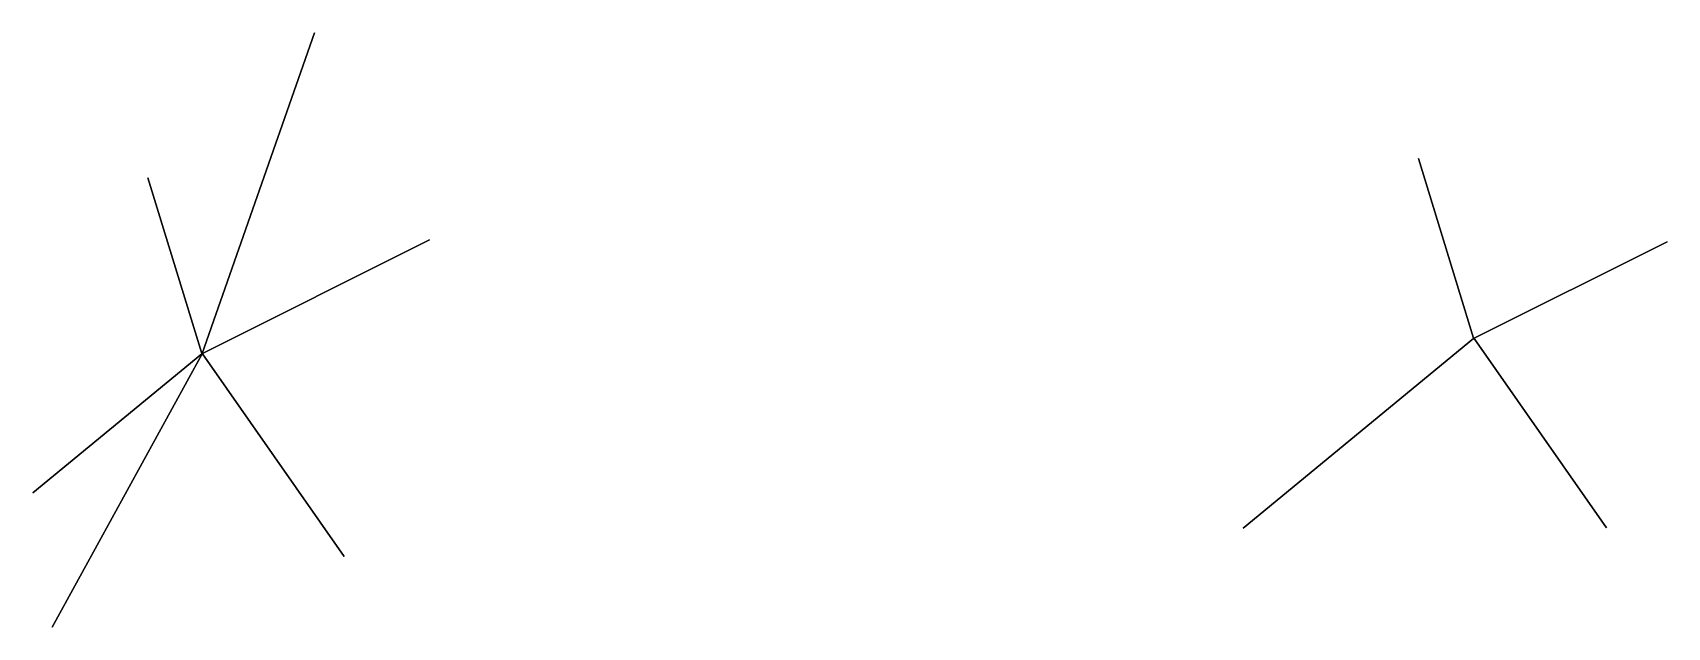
# Model space of a CAD drawing. Header units: millimetres. Extents: x 1717 to 390765, y -35395 to 105975.
import ezdxf

# ---------------------------------------------------------------- set-up
doc = ezdxf.new("R2010")
doc.units = ezdxf.units.MM
doc.header["$PDMODE"] = 35
doc.header["$PDSIZE"] = 5

msp = doc.modelspace()

# ---------------------------------------------------------------- linework, layer by layer
at = {"ltscale": 100}
for p, q in [((344653, 33174), (344694, 33249)), ((344700, 33290), (344694, 33249)), ((344735, 33306), (344700, 33290)), ((344741, 33408), (344725, 33363)), ((344725, 33363), (344736, 33309)), ((344735, 33306), (344736, 33309)), ((41993, 29516), (42034, 29591)), ((42040, 29632), (42034, 29591)), ((42075, 29648), (42040, 29632)), ((42081, 29750), (42065, 29705)), ((42065, 29705), (42076, 29651)), ((42075, 29648), (42076, 29651))]:
    msp.add_line(p, q, dxfattribs=at)
at = {"color": 5}
for points in [[(42065, 29705), (68799, 105975)], [(41992, 29694), (29151, 71448)], [(42156, 29669), (96188, 56710)], [(344816, 33327), (390765, 56283)], [(344738, 33266), (344742, 33294)], [(344738, 33266), (344768, 33253)], [(344742, 33294), (344766, 33285)], [(344816, 33327), (344766, 33285)], [(344766, 33285), (344768, 33253)], [(344768, 33253), (376279, -11788)], [(41972, 29641), (1717, -3446)], [(42034, 29591), (6320, -35395)], [(41972, 29641), (41992, 29694)], [(42023, 29654), (41972, 29641)], [(42026, 29672), (41992, 29694)], [(42023, 29654), (42026, 29672)], [(42023, 29654), (42040, 29632)], [(42026, 29672), (42065, 29705)], [(42040, 29632), (42034, 29591)], [(42078, 29609), (42034, 29591)], [(42040, 29632), (42075, 29649)], [(42065, 29705), (42075, 29651)], [(42156, 29669), (42075, 29651)], [(42075, 29651), (42075, 29649)], [(42082, 29637), (42075, 29649)], [(42082, 29637), (42078, 29609)], [(42108, 29595), (42078, 29609)], [(42082, 29637), (42105, 29627)], [(42105, 29627), (42156, 29669)], [(42108, 29595), (42105, 29627)], [(42108, 29595), (75847, -18555)]]:
    msp.add_lwpolyline(points, close=True, dxfattribs=at)
at = {"color": 1}
for points in [[(344652, 33352), (331531, 76050)], [(344632, 33299), (289797, -11813)], [(344652, 33352), (344632, 33299)], [(344684, 33312), (344632, 33299)], [(344652, 33352), (344687, 33330)], [(344687, 33330), (344684, 33312)]]:
    msp.add_lwpolyline(points, close=True, dxfattribs=at)
for points in [[(344700, 33290), (344684, 33312), (344700, 33290)], [(344725, 33363), (344687, 33330), (344725, 33363)]]:
    msp.add_lwpolyline(points, dxfattribs=at)
at = {"color": 5}
for points in [[(344694, 33249), (344738, 33266), (344694, 33249)], [(344735, 33306), (344742, 33294), (344735, 33306)], [(344736, 33309), (344816, 33327), (344736, 33309)]]:
    msp.add_lwpolyline(points, dxfattribs=at)
at = {"color": 1, "ltscale": 100}
for p in [(344629, 33339), (344661, 33327), (344670, 33288), (344679, 33354), (344710, 33318), (41968, 29681), (42001, 29669), (42010, 29630), (42019, 29696), (42050, 29660)]:
    msp.add_point(p, dxfattribs=at)
at = {"color": 5, "ltscale": 100}
for p in [(344728, 33280), (344740, 33250), (344752, 33276), (344756, 33327), (344762, 33301), (344781, 33278), (42068, 29622), (42080, 29592), (42091, 29618), (42096, 29669), (42102, 29643), (42120, 29620)]:
    msp.add_point(p, dxfattribs=at)

doc.saveas('drawing.dxf')
